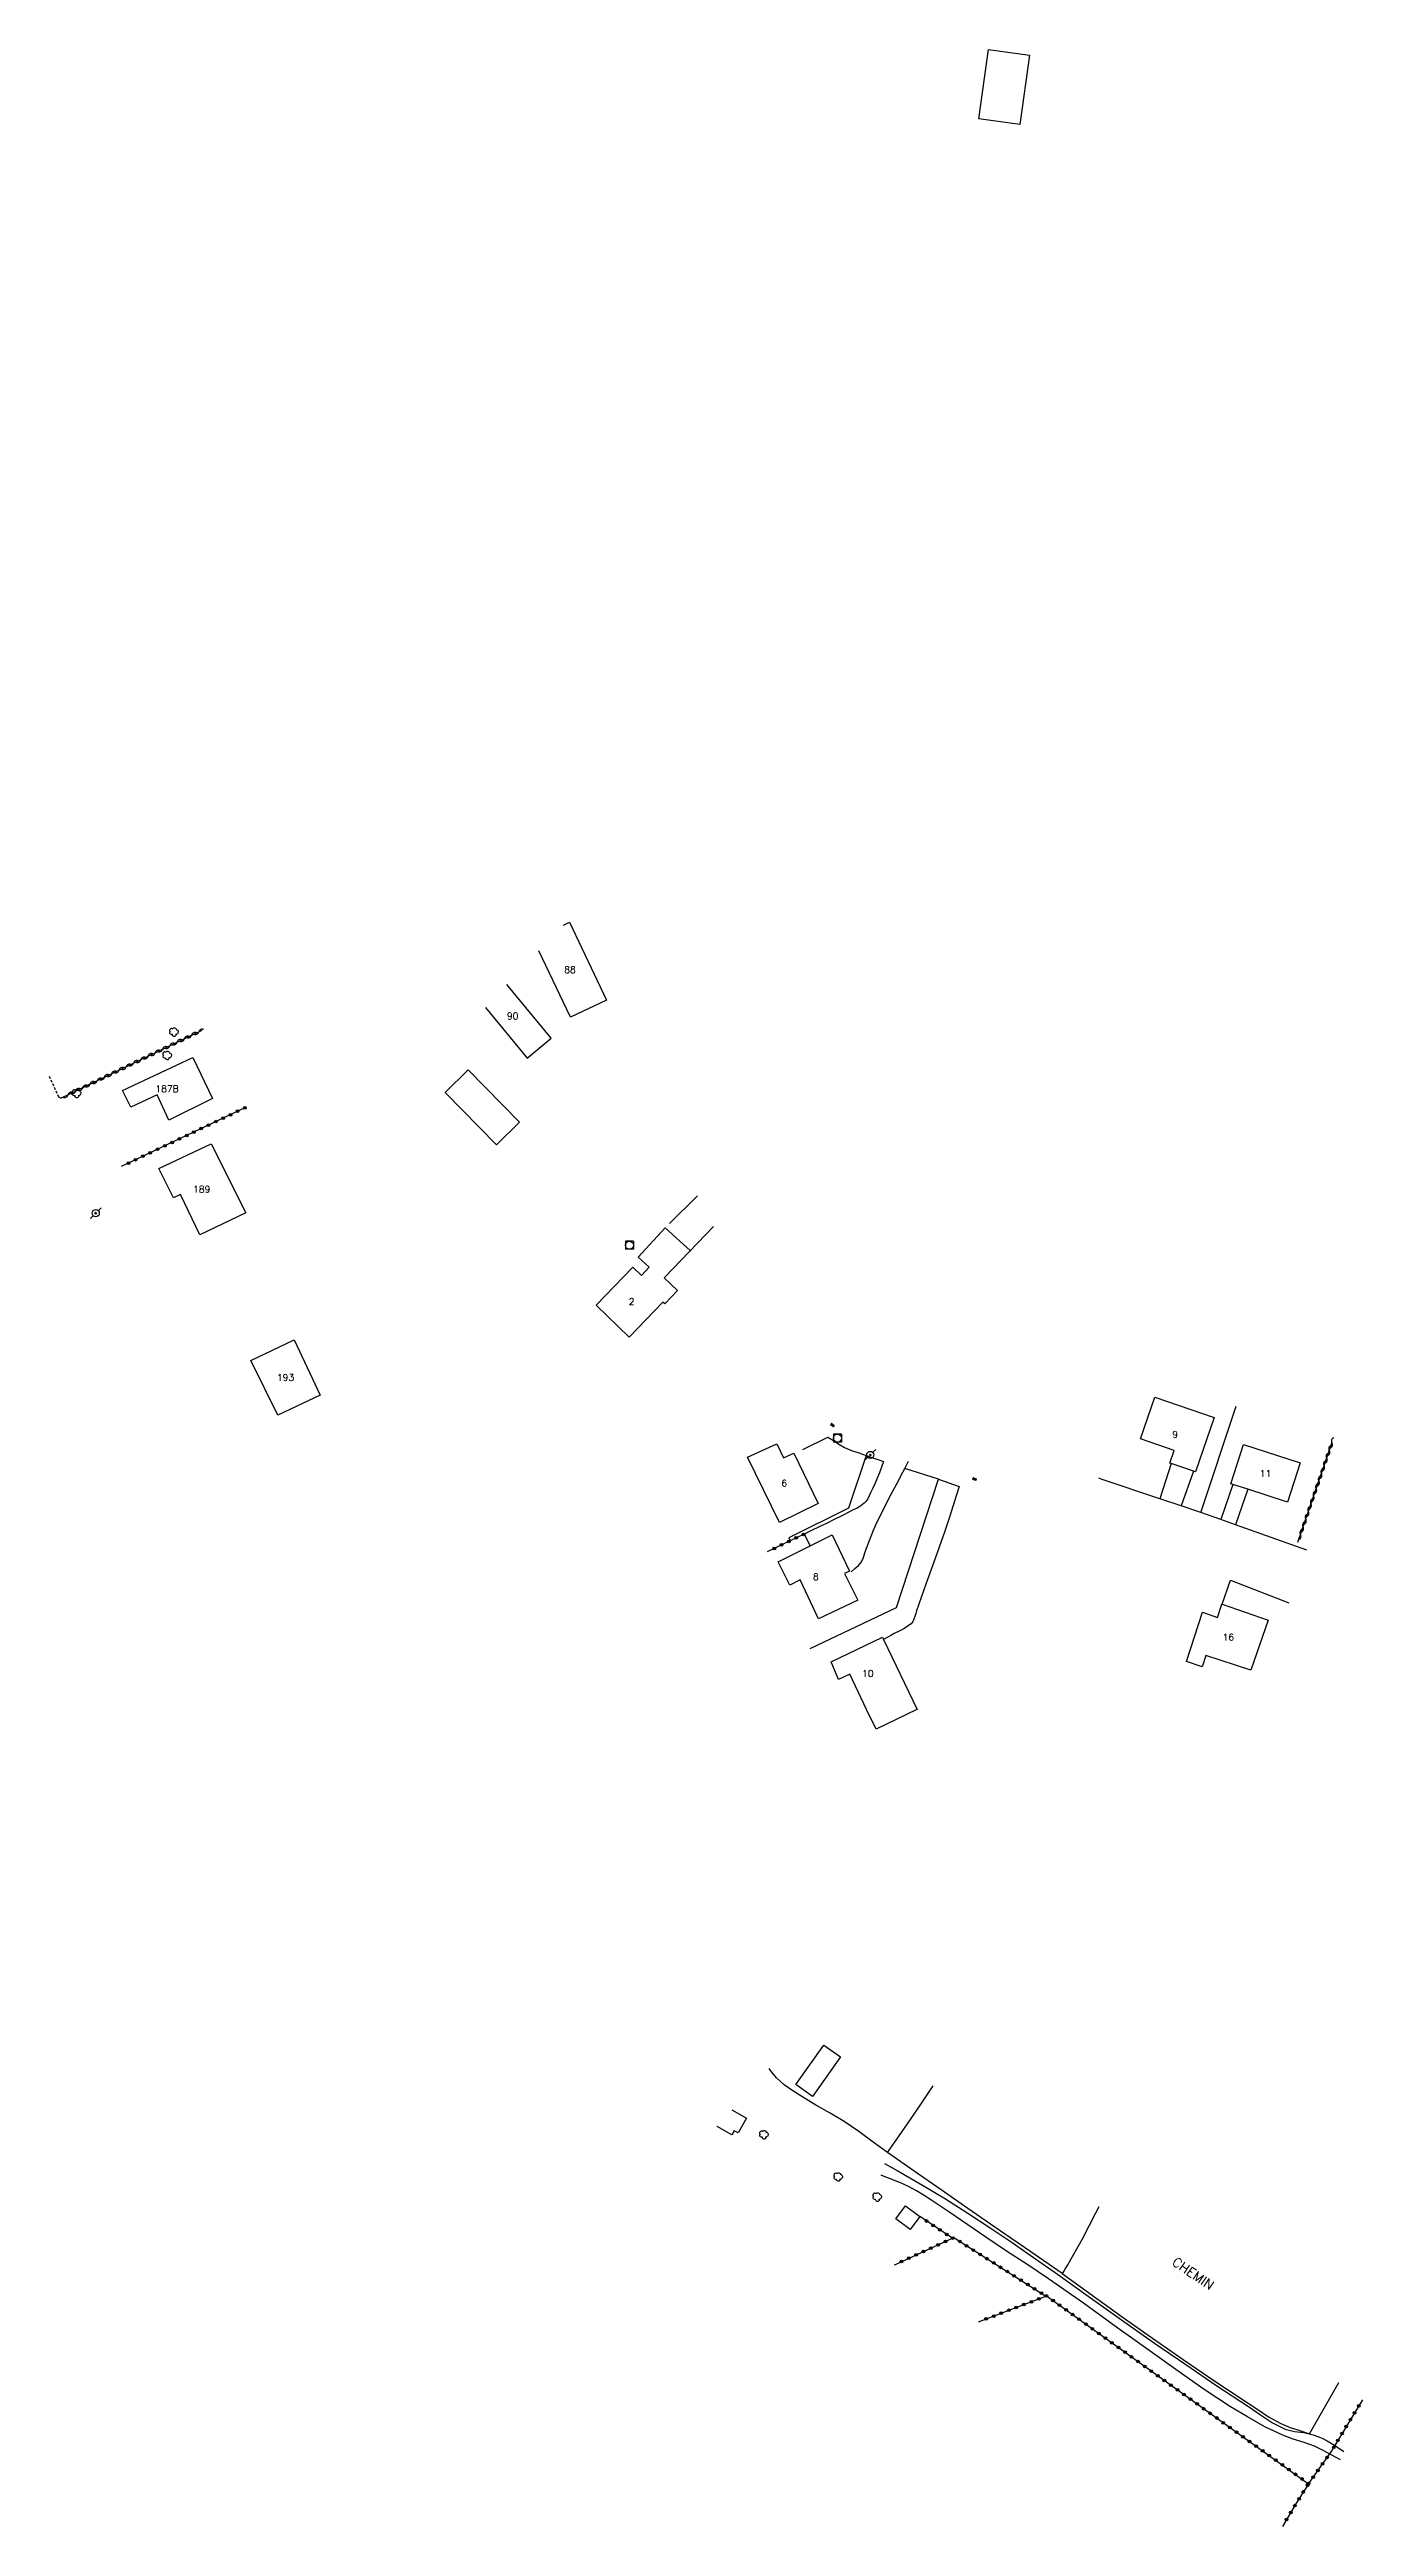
# Model space of a CAD drawing. Header units: millimetres. Extents: x 123007 to 124000, y 125000 to 126001.
# Drawn here: x 123131.8 to 123376, y 125023 to 125483.9 of the extents above; entities that cross this region are included whole.
import ezdxf
from ezdxf.enums import TextEntityAlignment as Align

# ---------------------------------------------------------------- set-up
doc = ezdxf.new("R2010")
doc.units = ezdxf.units.MM
doc.linetypes.add('DASHED', pattern=[0.75, 0.5, -0.25])
doc.layers.get('0').update_dxf_attribs({"linetype": 'CONTINUOUS'})
for name, color, linetype in [('W0014', 7, 'CONTINUOUS'), ('W0017', 7, 'CONTINUOUS'), ('W0101', 7, 'CONTINUOUS'), ('W0104', 1, 'CONTINUOUS'), ('W0112', 1, 'DASHED'), ('W0300', 7, 'CONTINUOUS'), ('W0310', 3, 'CONTINUOUS'), ('W0323', 7, 'CONTINUOUS'), ('W0330', 7, 'CONTINUOUS'), ('W0401', 7, 'CONTINUOUS'), ('W0420', 7, 'CONTINUOUS'), ('W0473', 7, 'CONTINUOUS'), ('W0989', 7, 'CONTINUOUS'), ('W0991', 7, 'CONTINUOUS')]:
    doc.layers.add(name, color=color, linetype=linetype)
doc.styles.get("Standard").update_dxf_attribs({"font": 'romans.shx', "width": 0.85})

# ---------------------------------------------------------------- blocks, each defined once
blk = doc.blocks.new('T300')
for p, q in [((-0.8, 0.51), (-0.86, 0.34)), ((-0.86, 0.34), (-0.86, 0.17)), ((-0.86, 0.17), (-0.74, 0.06)), ((-0.69, 0.63), (-0.8, 0.51)), ((-0.8, -0.06), (-0.74, 0.06)), ((-0.74, 0.06), (-0.69, 0.11)), ((-0.57, 0.69), (-0.69, 0.63)), ((-0.46, 0.69), (-0.57, 0.69)), ((-0.29, 0.63), (-0.46, 0.69)), ((-0.29, 0.63), (-0.17, 0.74)), ((-0.23, 0.57), (-0.29, 0.63)), ((-0.17, 0.74), (-0.06, 0.8)), ((-0.06, 0.8), (0.06, 0.8)), ((0.06, 0.8), (0.23, 0.74)), ((0.23, 0.74), (0.34, 0.63)), ((0.34, 0.63), (0.4, 0.51)), ((0.46, 0.46), (0.34, 0.46)), ((0.4, 0.51), (0.4, 0.46)), ((0.57, 0.4), (0.46, 0.46)), ((0.57, 0.4), (0.69, 0.29)), ((0.69, 0.29), (0.74, 0.17)), ((0.74, 0.06), (0.69, -0.17)), ((0.74, 0.17), (0.74, 0.06)), ((-0.8, -0.17), (-0.8, -0.06)), ((-0.8, -0.23), (-0.8, -0.17)), ((-0.74, -0.34), (-0.8, -0.23)), ((-0.69, -0.4), (-0.74, -0.34)), ((-0.51, -0.46), (-0.69, -0.4)), ((-0.4, -0.46), (-0.51, -0.46)), ((-0.4, -0.46), (-0.34, -0.46)), ((-0.34, -0.46), (-0.34, -0.4)), ((-0.34, -0.51), (-0.34, -0.46)), ((-0.29, -0.63), (-0.34, -0.51)), ((-0.17, -0.74), (-0.29, -0.63)), ((-0.06, -0.8), (-0.17, -0.74)), ((0.06, -0.8), (-0.06, -0.8)), ((0.17, -0.74), (0.06, -0.8)), ((0.23, -0.69), (0.17, -0.74)), ((0.29, -0.46), (0.23, -0.46)), ((0.29, -0.63), (0.23, -0.69)), ((0.46, -0.4), (0.29, -0.46)), ((0.34, -0.51), (0.29, -0.63)), ((0.34, -0.51), (0.34, -0.46)), ((0.57, -0.34), (0.46, -0.4)), ((0.63, -0.29), (0.57, -0.34)), ((0.69, -0.17), (0.63, -0.29))]:
    blk.add_line(p, q)
blk = doc.blocks.new('T473')
for p, q in [((-0.166667, 0.166667), (0.166667, -0.166667)), ((-0.166667, -0.166667), (0.166667, 0.166667)), ((0.500001, 0.500001), (1.000002, 1.000002)), ((-1.000002, -1.000002), (-0.500001, -0.500001))]:
    blk.add_line(p, q)
blk.add_ellipse((0, 0), major_axis=(0.471405, 0.471405), ratio=1, start_param=5.4977871438, end_param=11.780972451)
blk = doc.blocks.new('T420')
for p, q in [((0.75, 0.75), (-0.75, 0.75)), ((-0.75, 0.75), (-0.75, -0.75)), ((0.75, 0.75), (0.75, -0.75)), ((0.75, -0.75), (-0.75, -0.75))]:
    blk.add_line(p, q)
blk.add_ellipse((0, 0), major_axis=(-0.53, 0.53), ratio=1, start_param=3.926991, end_param=10.210176)
blk = doc.blocks.new('T401')
for p, q in [((-0.3, 0.3), (0, 0.3)), ((-0.3, -0.25), (-0.3, 0.3)), ((-0.3, 0.15), (0, 0.15)), ((-0.3, 0), (0, 0)), ((0, 0.3), (0, -0.25)), ((-0.3, -0.15), (0, -0.15)), ((-0.3, -0.25), (-0.3, -0.3)), ((-0.3, -0.3), (0, -0.3)), ((0, -0.3), (0, -0.25))]:
    blk.add_line(p, q)
blk = doc.blocks.new('t323o')
at = {"color": 0, "linetype": 'Continuous'}
for radius in [0.25, 0.15]:
    blk.add_circle((0, 0), radius, dxfattribs=at)
blk = doc.blocks.new('t310o')
at = {"color": 0, "linetype": 'Continuous'}
for centre, start, end in [((-0.5, 0.38), 216.8699, 323.1304), ((0.5, -0.37), 36.8699, 143.1303)]:
    blk.add_arc(centre, 0.625, start, end, dxfattribs=at)

msp = doc.modelspace()

# ---------------------------------------------------------------- linework, layer by layer
at = {"layer": 'W0014'}
for points in [[(123276.59, 125225.7), (123277.61, 125225.05), (123278.63, 125224.39), (123279.69, 125223.8), (123281, 125223.23), (123282.35, 125222.75), (123283.71, 125222.29), (123284.79, 125221.9), (123285.87, 125221.53), (123286.96, 125221.16)], [(123365.7, 125204.69), (123352.39, 125209.39), (123349.67, 125210.35), (123345.96, 125211.66), (123345.6, 125211.79), (123342.28, 125212.9), (123338.31, 125214.24), (123327.58, 125217.84), (123326.96, 125218.05)], [(123351.45, 125199.11), (123362.35, 125194.84)]]:
    msp.add_lwpolyline(points, dxfattribs=at)
at = {"layer": 'W0017'}
for points in [[(123247.15, 125265.47), (123252.34, 125270.61)], [(123255.3, 125264.91), (123250.88, 125260.27)], [(123271.96, 125223.41), (123276.59, 125225.7)], [(123286.96, 125221.16), (123286.56, 125220.11), (123286.17, 125219.07), (123285.76, 125218.04), (123285.37, 125217.12), (123284.96, 125216.21), (123284.52, 125215.31), (123284.26, 125214.76), (123283.99, 125214.21), (123283.65, 125213.72), (123283.36, 125213.42), (123283.03, 125213.14), (123282.69, 125212.89), (123282.03, 125212.48), (123281.32, 125212.14), (123280.61, 125211.8), (123279.18, 125211.07), (123277.75, 125210.35), (123276.31, 125209.64), (123274.94, 125208.98), (123273.57, 125208.32), (123272.19, 125207.67), (123273.27, 125205.46)], [(123280.95, 125200.65), (123281.62, 125201.23), (123282.27, 125201.82), (123282.83, 125202.48), (123283.22, 125203.29), (123283.49, 125204.18), (123283.77, 125205.06), (123284.19, 125206.17), (123284.62, 125207.28), (123285.07, 125208.37), (123285.78, 125209.94), (123286.54, 125211.49), (123287.31, 125213.04), (123288.37, 125215.09), (123289.46, 125217.13), (123290.55, 125219.18), (123290.92, 125219.89), (123290.98, 125220.01), (123291.41, 125220.84), (123291.6, 125221.2)], [(123340.46, 125220.78), (123338.31, 125214.24)], [(123301, 125216.53), (123300.13, 125213.76), (123299.25, 125210.99), (123298.36, 125208.23), (123296.63, 125203.27), (123294.83, 125198.33), (123293.09, 125193.37), (123292.93, 125192.85), (123292.77, 125192.33), (123292.58, 125191.83), (123292.49, 125191.61), (123292.39, 125191.4), (123292.28, 125191.2), (123292.06, 125190.97), (123291.8, 125190.77), (123291.54, 125190.57), (123290.71, 125190.05), (123289.82, 125189.62), (123288.93, 125189.17), (123288.27, 125188.79), (123287.61, 125188.41), (123286.95, 125188.03)], [(123344.6, 125219.35), (123342.28, 125212.9)], [(123351.89, 125216.89), (123349.67, 125210.35)], [(123354.67, 125215.99), (123352.39, 125209.39)], [(123349.95, 125194.62), (123351.45, 125199.11)], [(123371.94, 125035.4), (123370.34, 125036.26), (123368.74, 125037.12), (123367.12, 125037.9), (123365.15, 125038.63), (123363.15, 125039.26), (123361.18, 125039.96), (123357.86, 125041.55), (123354.64, 125043.37), (123351.48, 125045.27), (123346.55, 125048.47), (123341.75, 125051.88), (123336.97, 125055.31), (123330.53, 125059.9), (123324.12, 125064.52), (123317.64, 125069.05), (123313.75, 125071.66), (123309.84, 125074.23), (123305.94, 125076.82), (123302.62, 125079.12), (123299.3, 125081.43), (123295.92, 125083.65), (123294.5, 125084.56), (123293.07, 125085.46), (123291.6, 125086.26), (123290.78, 125086.63), (123289.95, 125086.97), (123289.11, 125087.3), (123288.25, 125087.65), (123287.39, 125087.99), (123286.53, 125088.34)], [(123287.09, 125090.54), (123289.47, 125089.2), (123291.85, 125087.87), (123294.21, 125086.5), (123298.46, 125083.94), (123302.65, 125081.29), (123306.8, 125078.58), (123310.85, 125075.84), (123314.85, 125073.05), (123318.85, 125070.24), (123325.02, 125065.85), (123331.18, 125061.44), (123337.37, 125057.09), (123343.14, 125053.1), (123348.95, 125049.16), (123354.82, 125045.33), (123357.04, 125043.79), (123359.27, 125042.26), (123361.64, 125041.1), (123363.35, 125040.69), (123365.13, 125040.45), (123366.86, 125040.05), (123367.75, 125039.72), (123368.62, 125039.35), (123369.48, 125038.93), (123370.53, 125038.31), (123371.54, 125037.62), (123372.55, 125036.93)]]:
    msp.add_lwpolyline(points, dxfattribs=at)
at = {"layer": 'W0101'}
for points in [[(123306.48, 125483.91), (123314.07, 125482.86), (123312.27, 125469.96), (123304.69, 125471.01), (123306.48, 125483.91)], [(123145.42, 125290.21), (123158.49, 125296.37), (123162.12, 125288.69), (123154.04, 125284.68), (123151.81, 125289.41), (123146.95, 125287.12)], [(123214.95, 125280.11), (123219.25, 125284.32), (123209.7, 125294.07), (123205.4, 125289.86), (123214.95, 125280.11)], [(123152.14, 125275.66), (123161.91, 125280.31), (123168.35, 125267.42), (123159.77, 125263.34), (123156.19, 125270.86), (123154.88, 125270.2)], [(123233.48, 125250.23), (123240.3, 125257.34), (123241.91, 125255.79), (123243.37, 125257.31), (123241.31, 125259.19), (123246.32, 125264.67), (123251, 125260.4), (123250.88, 125260.27), (123246.17, 125255.36), (123248.65, 125252.99), (123246.26, 125250.5), (123245.9, 125250.83), (123239.65, 125244.32)], [(123169.24, 125239.99), (123177.3, 125243.8), (123182.16, 125233.51), (123174.28, 125229.79)], [(123344.95, 125219.24), (123344.6, 125219.35), (123340.46, 125220.78), (123340.2, 125220.87), (123341, 125223.22), (123334.74, 125225.36), (123337.41, 125233.15), (123348.43, 125229.37)], [(123270.23, 125222.7), (123274.78, 125213.32), (123267.57, 125209.83), (123261.66, 125222), (123267.08, 125224.46), (123268.35, 125221.85)], [(123362.05, 125213.59), (123354.67, 125215.99), (123351.89, 125216.89), (123351.55, 125217), (123353.92, 125224.32), (123364.43, 125220.91)], [(123277.4, 125207.52), (123280.59, 125200.76), (123279.69, 125200.31), (123282.16, 125195.35), (123274.85, 125191.9), (123271.43, 125199.13), (123269.5, 125198.17), (123267.34, 125202.5), (123273.27, 125205.46)], [(123343.28, 125183.95), (123346.25, 125193.12), (123349.03, 125192.16), (123349.89, 125194.64), (123349.95, 125194.62), (123358.48, 125191.66), (123355.26, 125182.34), (123346.87, 125185.06), (123346.19, 125182.94)]]:
    msp.add_lwpolyline(points, close=True, dxfattribs=at)
for points in [[(123227.41, 125320.99), (123228.55, 125321.53), (123235.43, 125307.04), (123228.69, 125303.84)], [(123228.69, 125303.84), (123222.84, 125316.17)], [(123220.65, 125296.25), (123225.13, 125299.93), (123216.9, 125309.92)], [(123212.88, 125305.68), (123220.65, 125296.25)], [(123283.8, 125175), (123280.66, 125181.57), (123278.59, 125180.59), (123277.18, 125183.87), (123286.75, 125188.45), (123286.95, 125188.03), (123293.18, 125175.02), (123293.15, 125175)], [(123293.15, 125175), (123285.54, 125171.36), (123283.8, 125175)]]:
    msp.add_lwpolyline(points, dxfattribs=at)
at = {"layer": 'W0104'}
for points in [[(123270.62, 125105.21), (123275.83, 125112.58), (123278.94, 125110.37), (123273.73, 125103)], [(123293.69, 125080.66), (123291.89, 125078.24), (123289.2, 125080.24), (123291, 125082.66)]]:
    msp.add_lwpolyline(points, close=True, dxfattribs=at)
msp.add_lwpolyline([(123258.71, 125100.51), (123261.44, 125098.95), (123259.89, 125096.22), (123259.13, 125096.59), (123258.71, 125095.86), (123256, 125097.4), (123255.92, 125097.44)], dxfattribs=at)
at = {"layer": 'W0112'}
msp.add_lwpolyline([(123133.92, 125288.76), (123133.56, 125288.96), (123131.83, 125292.8)], dxfattribs=at)
at = {"layer": 'W0310'}
for points in [[(123133.92, 125288.76), (123160.19, 125301.42)], [(123364, 125206.18), (123370.39, 125224.75)]]:
    msp.add_lwpolyline(points, dxfattribs=at)
at = {"layer": 'W0323'}
for points in [[(123168.26, 125287.02), (123145.13, 125276.04)], [(123272.19, 125207.67), (123269.6, 125206.42), (123265.28, 125204.34)], [(123299.77, 125076.63), (123293.69, 125080.66)], [(123288.92, 125071.65), (123289.14, 125071.75), (123299.77, 125076.63), (123300, 125076.74), (123317.15, 125065.85)], [(123304.62, 125061.07), (123317.15, 125065.85), (123317.27, 125065.89), (123341.53, 125048.46), (123365.99, 125030.95), (123366.04, 125031.01), (123369.89, 125036.44)], [(123376.02, 125046.58), (123369.89, 125036.44)], [(123366.04, 125031.01), (123363.7, 125027.3), (123361.14, 125022.99)]]:
    msp.add_lwpolyline(points, dxfattribs=at)
at = {"layer": 'W0330'}
for points in [[(123345.96, 125211.66), (123352.51, 125231.45)], [(123283.71, 125222.29), (123280.41, 125212.48), (123269.35, 125206.99), (123269.6, 125206.42)], [(123273.27, 125186.35), (123289.34, 125194.01), (123297.14, 125217.87), (123290.92, 125219.89)], [(123297.14, 125217.87), (123301, 125216.53)], [(123287.7, 125092.58), (123285.02, 125094.53), (123282.35, 125096.49), (123279.62, 125098.35), (123276.99, 125099.91), (123274.32, 125101.38), (123271.72, 125102.98), (123270.07, 125104.06), (123268.46, 125105.2), (123267.01, 125106.5), (123266.15, 125107.53), (123265.68, 125108.2)], [(123287.7, 125092.58), (123289.84, 125095.65), (123291.98, 125098.73), (123294.08, 125101.84), (123296.16, 125105.01)], [(123326.98, 125082.46), (123326.38, 125081.29), (123323.87, 125076.48), (123321.21, 125071.76), (123320.87, 125071.19), (123320.53, 125070.62), (123320.18, 125070.06), (123314.32, 125074.08), (123308.46, 125078.11), (123302.61, 125082.15), (123297.63, 125085.62), (123292.66, 125089.1), (123287.7, 125092.58)], [(123320.18, 125070.06), (123325.77, 125066.04), (123331.35, 125062.02), (123336.96, 125058.04), (123342.66, 125054.08), (123348.39, 125050.16), (123354.18, 125046.33), (123356.35, 125044.85), (123358.53, 125043.38), (123360.81, 125042.12), (123362.55, 125041.42), (123364.35, 125040.83), (123366.15, 125040.24), (123371.62, 125049.8)]]:
    msp.add_lwpolyline(points, dxfattribs=at)

# ---------------------------------------------------------------- block references
at = {"layer": 'W0300'}
for p in [(123155.01, 125301.06), (123153.74, 125296.71), (123136.9, 125289.66), (123264.74, 125095.87), (123278.55, 125088.02), (123285.81, 125084.29)]:
    msp.add_blockref('T300', p, dxfattribs=at)
at = {"layer": 'W0310'}
for p, rotation in [((123152.84, 125297.87), 25.72722069318151), ((123154.19, 125298.52), 25.72722069318151), ((123155.54, 125299.18), 25.72722069318151), ((123156.89, 125299.83), 25.72722069318151), ((123158.24, 125300.48), 25.72722069318151), ((123159.59, 125301.13), 25.72722069318151), ((123143.38, 125293.32), 25.72722069318151), ((123144.73, 125293.97), 25.72722069318151), ((123146.08, 125294.62), 25.72722069318151), ((123147.43, 125295.27), 25.72722069318151), ((123148.78, 125295.92), 25.72722069318151), ((123150.13, 125296.57), 25.72722069318151), ((123151.48, 125297.22), 25.72722069318151), ((123135.27, 125289.41), 25.72722069318151), ((123136.62, 125290.06), 25.72722069318151), ((123137.97, 125290.71), 25.72722069318151), ((123139.32, 125291.36), 25.72722069318151), ((123140.67, 125292.01), 25.72722069318151), ((123142.02, 125292.66), 25.72722069318151), ((123370.35, 125224.62), 71.02105268501434), ((123368.39, 125218.95), 71.02105268501434), ((123368.88, 125220.36), 71.02105268501434), ((123369.37, 125221.78), 71.02105268501434), ((123369.86, 125223.2), 71.02105268501434), ((123366.93, 125214.69), 71.02105268501434), ((123367.42, 125216.11), 71.02105268501434), ((123367.91, 125217.53), 71.02105268501434), ((123365.47, 125210.44), 71.02105268501434), ((123365.96, 125211.85), 71.02105268501434), ((123366.44, 125213.27), 71.02105268501434), ((123364.49, 125207.6), 71.02105268501434), ((123364.98, 125209.02), 71.02105268501434)]:
    msp.add_blockref('t310o', p, dxfattribs=dict(at, rotation=rotation))
at = {"layer": 'W0323'}
for p, rotation in [((123162.75, 125284.41), 205.4106827591456), ((123164.1, 125285.05), 205.4106827591456), ((123165.46, 125285.69), 205.4106827591456), ((123166.81, 125286.34), 205.4106827591456), ((123168.17, 125286.98), 205.4106827591456), ((123153.26, 125279.9), 205.4106827591456), ((123154.62, 125280.54), 205.4106827591456), ((123155.97, 125281.19), 205.4106827591456), ((123157.33, 125281.83), 205.4106827591456), ((123158.68, 125282.47), 205.4106827591456), ((123160.04, 125283.12), 205.4106827591456), ((123161.39, 125283.76), 205.4106827591456), ((123146.49, 125276.68), 205.4106827591456), ((123147.84, 125277.33), 205.4106827591456), ((123149.2, 125277.97), 205.4106827591456), ((123150.55, 125278.61), 205.4106827591456), ((123151.91, 125279.26), 205.4106827591456), ((123269.33, 125206.29), 205.6578521776905), ((123270.69, 125206.94), 205.6575064114692), ((123272.04, 125207.59), 205.6575064114692), ((123266.63, 125204.99), 205.6578521776905), ((123267.98, 125205.64), 205.6578521776905), ((123294.94, 125079.83), 146.4166770825094), ((123296.19, 125079), 146.4166770825094), ((123297.44, 125078.17), 146.4166770825094), ((123298.69, 125077.34), 146.4166770825094), ((123290.29, 125072.28), 24.66458725719192), ((123291.65, 125072.9), 24.66458725719192), ((123293.01, 125073.53), 24.66458725719192), ((123294.38, 125074.15), 24.66458725719192), ((123295.74, 125074.78), 24.66458725719192), ((123297.1, 125075.41), 24.66458725719192), ((123298.47, 125076.03), 24.66458725719192), ((123299.83, 125076.66), 24.6069837474181), ((123301.11, 125076.04), 327.5898098903315), ((123302.37, 125075.23), 327.5898098903315), ((123303.64, 125074.43), 327.5898098903315), ((123304.91, 125073.62), 327.5898098903315), ((123306.17, 125072.82), 327.5898098903315), ((123307.44, 125072.02), 327.5898098903315), ((123308.71, 125071.21), 327.5898098903315), ((123309.97, 125070.41), 327.5898098903315), ((123311.24, 125069.6), 327.5898098903315), ((123312.51, 125068.8), 327.5898098903315), ((123313.77, 125068), 327.5898098903315), ((123310.23, 125063.21), 20.86728475457524), ((123311.63, 125063.74), 20.86728475457524), ((123313.03, 125064.28), 20.86728475457524), ((123314.44, 125064.81), 20.86728475457524), ((123315.04, 125067.19), 327.5898098903315), ((123315.84, 125065.35), 20.86728475457524), ((123316.3, 125066.39), 327.5898098903315), ((123317.24, 125065.88), 20.71417484264884), ((123318.46, 125065.04), 324.2883923910885), ((123319.68, 125064.16), 324.2883923910885), ((123320.9, 125063.29), 324.2883923910885), ((123306.03, 125061.61), 20.86728475457524), ((123307.43, 125062.14), 20.86728475457524), ((123308.83, 125062.68), 20.86728475457524), ((123322.12, 125062.41), 324.2883923910885), ((123323.33, 125061.54), 324.2883923910885), ((123324.55, 125060.66), 324.2883923910885), ((123325.77, 125059.79), 324.2883923910885), ((123326.99, 125058.91), 324.2883923910885), ((123328.2, 125058.04), 324.2883923910885), ((123329.42, 125057.16), 324.2883923910885), ((123330.64, 125056.28), 324.2883923910885), ((123331.86, 125055.41), 324.2883923910885), ((123333.08, 125054.53), 324.2883923910885), ((123334.29, 125053.66), 324.2883923910885), ((123335.51, 125052.78), 324.2883923910885), ((123336.73, 125051.91), 324.2883923910885), ((123337.95, 125051.03), 324.2883923910885), ((123339.17, 125050.16), 324.2883923910885), ((123340.38, 125049.28), 324.2883923910885), ((123341.6, 125048.4), 324.4187105409595), ((123342.82, 125047.53), 324.4187105409595), ((123344.04, 125046.66), 324.4187105409595), ((123345.26, 125045.79), 324.4187105409595), ((123346.48, 125044.91), 324.4187105409595), ((123375.32, 125045.43), 238.8758071957427), ((123347.7, 125044.04), 324.4187105409595), ((123348.92, 125043.17), 324.4187105409595), ((123350.14, 125042.29), 324.4187105409595), ((123351.36, 125041.42), 324.4187105409595), ((123352.58, 125040.55), 324.4187105409595), ((123372.22, 125040.29), 238.8758071957427), ((123372.99, 125041.57), 238.8758071957427), ((123373.77, 125042.86), 238.8758071957427), ((123374.54, 125044.14), 238.8758071957427), ((123353.8, 125039.68), 324.4187105409595), ((123355.02, 125038.8), 324.4187105409595), ((123356.24, 125037.93), 324.4187105409595), ((123357.46, 125037.06), 324.4187105409595), ((123358.68, 125036.19), 324.4187105409595), ((123359.9, 125035.31), 324.4187105409595), ((123369.47, 125035.85), 54.60040334842391), ((123370.67, 125037.72), 238.8758071957427), ((123371.44, 125039.01), 238.8758071957427), ((123361.12, 125034.44), 324.4187105409595), ((123362.34, 125033.57), 324.4187105409595), ((123363.56, 125032.69), 324.4187105409595), ((123364.78, 125031.82), 324.4187105409595), ((123365.82, 125030.67), 237.7645089298874), ((123366, 125030.96), 54.74364129083826), ((123366.87, 125032.18), 54.60040334842391), ((123367.74, 125033.4), 54.60040334842391), ((123368.61, 125034.63), 54.60040334842391), ((123363.44, 125026.86), 239.3820202096287), ((123364.22, 125028.14), 237.7645089298874), ((123365.02, 125029.41), 237.7645089298874), ((123361.91, 125024.28), 239.3820202096287), ((123362.67, 125025.57), 239.3820202096287)]:
    msp.add_blockref('t323o', p, dxfattribs=dict(at, rotation=rotation))
at = {"layer": 'W0401'}
for p, rotation in [((123277.31, 125227.83), 232.3204871277703), ((123303.8, 125217.75), 251.0681747767289)]:
    msp.add_blockref('T401', p, dxfattribs=dict(at, rotation=rotation))
at = {"layer": 'W0420'}
for p in [(123239.67, 125261.41), (123278.37, 125225.53)]:
    msp.add_blockref('T420', p, dxfattribs=at)
at = {"layer": 'W0473'}
for p in [(123140.41, 125267.38), (123284.48, 125222.39)]:
    msp.add_blockref('T473', p, dxfattribs=at)

# ---------------------------------------------------------------- texts
at = {"layer": 'W0989'}
msp.add_text('CHEMIN', height=1.75, rotation=325.8821, dxfattribs=at).set_placement((123340.44, 125071.78))
at = {"layer": 'W0991'}
for s, p in [('88', (123228.62, 125312.68)), ('90', (123217.97, 125304.07)), ('187B', (123153.68, 125290.53)), ('189', (123160.12, 125271.82)), ('2', (123240.08, 125250.93)), ('193', (123175.72, 125236.8)), ('9', (123341.19, 125226.19)), ('6', (123268.47, 125217.14)), ('11', (123357.99, 125218.95)), ('8', (123274.36, 125199.71)), ('16', (123351.07, 125188.49)), ('10', (123284.02, 125181.73))]:
    msp.add_text(s, height=1.25, dxfattribs=at).set_placement(p, align=Align.MIDDLE_CENTER)

doc.saveas('drawing.dxf')
